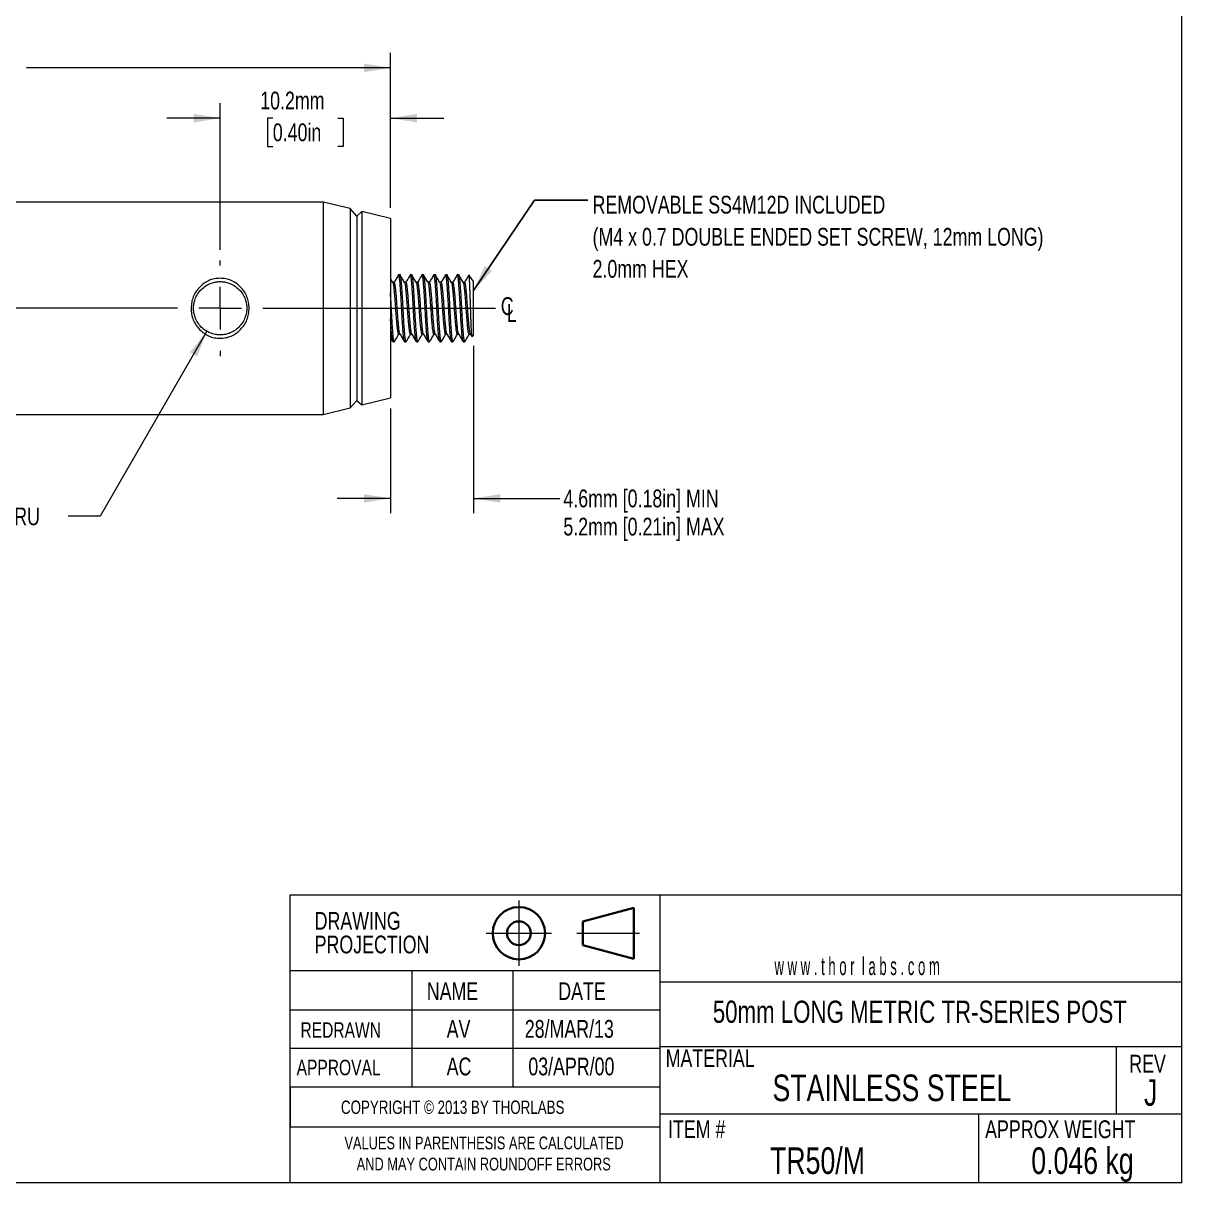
# Model space of a CAD drawing. Header units: millimetres. Extents: x 2 to 278, y 1 to 215.
# Drawn here: x 139.8 to 278, y 0.9 to 139.2 of the extents above; entities that cross this region are included whole.
import ezdxf

# ---------------------------------------------------------------- set-up
doc = ezdxf.new("R2010")
doc.units = ezdxf.units.MM
doc.header["$PDSIZE"] = -1
doc.linetypes.add('CENTERX2', pattern=[20.32, 12.7, -2.54, 2.54, -2.54])
doc.styles.add('SLDTEXTSTYLE0', font='TXT', dxfattribs={"width": 0.75})
doc.styles.add('SLDTEXTSTYLE1', font='TXT', dxfattribs={"width": 0.5525})
doc.styles.add('SLDTEXTSTYLE2', font='TXT', dxfattribs={"width": 0.7})
doc.dimstyles.new('SLDDIMSTYLE0', dxfattribs={"dimtxt": 2.116667, "dimasz": 3.175, "dimexe": 0, "dimexo": 0.0625, "dimgap": 0.529167, "dimtad": 0, "dimtih": 1, "dimtoh": 1, "dimdec": 1, "dimlfac": 0.5, "dimrnd": 1e-09, "dimzin": 12, "dimdsep": 46, "dimtxsty": 'SLDTEXTSTYLE0', "dimsah": 1, "dimcen": 0.09, "dimadec": 0, "dimazin": 3, "dimtfac": 1, "dimtdec": 1, "dimtmove": 0, "dimatfit": 0, "dimfxl": 1, "dimfrac": 2, "dimtolj": 1, "dimtzin": 12, "dimarcsym": 0})
doc.dimstyles.new('SLDDIMSTYLE1', dxfattribs={"dimtxt": 2.116667, "dimasz": 3.175, "dimexe": 0, "dimexo": 0.0625, "dimgap": 0.529167, "dimtad": 0, "dimtih": 1, "dimtoh": 1, "dimdec": 1, "dimlfac": 0.5, "dimrnd": 1e-09, "dimzin": 4, "dimdsep": 46, "dimtxsty": 'SLDTEXTSTYLE0', "dimsah": 1, "dimcen": 0.09, "dimadec": 0, "dimazin": 1, "dimtfac": 1, "dimtdec": 1, "dimtofl": 0, "dimtmove": 0, "dimatfit": 3, "dimfxl": 1, "dimfrac": 2, "dimtolj": 1, "dimtzin": 12, "dimarcsym": 0})
doc.dimstyles.new('SLDDIMSTYLE2', dxfattribs={"dimtxt": 2.116667, "dimasz": 3.175, "dimexe": 0, "dimexo": 0.0625, "dimgap": 0.529167, "dimtad": 0, "dimtih": 1, "dimtoh": 1, "dimdec": 1, "dimlfac": 0.5, "dimrnd": 1e-09, "dimzin": 12, "dimdsep": 46, "dimtxsty": 'SLDTEXTSTYLE0', "dimsah": 1, "dimcen": 0, "dimadec": 0, "dimazin": 3, "dimtfac": 1, "dimtdec": 1, "dimtofl": 0, "dimtmove": 0, "dimatfit": 3, "dimfxl": 1, "dimfrac": 2, "dimtolj": 1, "dimtzin": 12, "dimarcsym": 0})
doc.dimstyles.new('SLDDIMSTYLE3', dxfattribs={"dimtxt": 0.18, "dimasz": 3.175, "dimexe": 0, "dimexo": 0.0625, "dimgap": 0, "dimtad": 0, "dimtih": 1, "dimtoh": 1, "dimdec": 0, "dimrnd": 1e-09, "dimzin": 0, "dimdsep": 46, "dimtxsty": 'Standard', "dimsah": 1, "dimcen": 0.09, "dimadec": 0, "dimazin": 0, "dimtfac": 3.175, "dimtdec": 0, "dimtofl": 0, "dimtmove": 0, "dimatfit": 3, "dimfxl": 1, "dimfrac": 2, "dimtolj": 1, "dimtzin": 0, "dimarcsym": 0})

# ---------------------------------------------------------------- blocks, each defined once
blk = doc.blocks.new('Third Angle Projection Block')
at = {"color": 7, "linetype": 'CENTERX2', "lineweight": 18}
for p, q in [((101.48, 23.81), (101.48, 14.07)), ((96.6, 18.94), (106.35, 18.94)), ((110.14, 18.94), (119.45, 18.94))]:
    blk.add_line(p, q, dxfattribs=at)
at = {"color": 7, "linetype": 'Continuous', "lineweight": 35}
for p, q in [((118.62, 22.75), (111, 20.71)), ((118.62, 15.13), (118.62, 22.75)), ((111, 20.71), (111, 17.17)), ((111, 17.17), (118.62, 15.13))]:
    blk.add_line(p, q, dxfattribs=at)
for radius in [3.9, 1.77]:
    blk.add_circle((101.48, 18.94), radius, dxfattribs=at)
at = {"color": 7, "linetype": 'Continuous', "lineweight": 0}
blk.add_point((101.48, 18.94), dxfattribs=at)
blk = doc.blocks.new('_D')
at = {"color": 7, "linetype": 'Continuous', "lineweight": 0}
for p, q in [((193.5, 100.75), (193.5, 80.76)), ((183.6, 93.25), (183.6, 80.76)), ((183.6, 82.54), (177.25, 82.54)), ((193.5, 82.54), (203.79, 82.54))]:
    blk.add_line(p, q, dxfattribs=at)
at = {"color": 7, "linetype": 'Continuous', "lineweight": 18}
for points in [[(183.6, 82.54), (180.42, 83.05), (180.42, 82.03)], [(193.5, 82.54), (196.68, 82.03), (196.68, 83.05)]]:
    blk.add_solid(points, dxfattribs=at)
at = {"color": 7, "linetype": 'Continuous', "lineweight": 18, "char_height": 2.1167, "attachment_point": 1, "style": 'SLDTEXTSTYLE0'}
for s, insert in [('4.6mm [0.18in] MIN', (204.22, 83.59)), ('5.2mm [0.21in] MAX', (204.22, 80.23))]:
    blk.add_mtext(s, dxfattribs=dict(at, insert=insert))
blk = doc.blocks.new('_D_1')
at = {"color": 7, "linetype": 'Continuous', "lineweight": 0}
for p, q in [((163.28, 112.2), (163.28, 129.67)), ((183.6, 117.18), (183.6, 129.67)), ((163.28, 127.89), (156.93, 127.89)), ((169.56, 127.89), (168.91, 127.89)), ((168.91, 127.89), (168.91, 124.53)), ((177.32, 127.89), (177.96, 127.89)), ((177.96, 127.89), (177.96, 124.53)), ((183.6, 127.89), (189.95, 127.89)), ((168.91, 124.53), (169.56, 124.53)), ((177.96, 124.53), (177.32, 124.53))]:
    blk.add_line(p, q, dxfattribs=at)
at = {"color": 7, "linetype": 'Continuous', "lineweight": 18}
for points in [[(163.28, 127.89), (160.1, 128.4), (160.1, 127.38)], [(183.6, 127.89), (186.77, 127.38), (186.77, 128.4)]]:
    blk.add_solid(points, dxfattribs=at)
at = {"color": 7, "linetype": 'Continuous', "lineweight": 18, "char_height": 2.117, "attachment_point": 1, "style": 'SLDTEXTSTYLE0'}
for s, insert in [('10.2mm', (168.06, 131.05)), ('0.40in', (169.56, 127.26))]:
    blk.add_mtext(s, dxfattribs=dict(at, insert=insert))
blk = doc.blocks.new('_D_2')
at = {"color": 7, "linetype": 'Continuous', "lineweight": 0}
for p, q in [((83.57, 118.15), (83.57, 135.67)), ((183.6, 117.18), (183.6, 135.67)), ((83.57, 133.89), (126.99, 133.89)), ((129.71, 133.89), (129.06, 133.89)), ((129.06, 133.89), (129.06, 130.53)), ((137.46, 133.89), (138.11, 133.89)), ((138.11, 133.89), (138.11, 130.53)), ((183.6, 133.89), (140.18, 133.89)), ((129.06, 130.53), (129.71, 130.53)), ((138.11, 130.53), (137.46, 130.53))]:
    blk.add_line(p, q, dxfattribs=at)
at = {"color": 7, "linetype": 'Continuous', "lineweight": 18}
for points in [[(83.57, 133.89), (86.75, 133.38), (86.75, 134.4)], [(183.6, 133.89), (180.42, 134.4), (180.42, 133.38)]]:
    blk.add_solid(points, dxfattribs=at)
at = {"color": 7, "linetype": 'Continuous', "lineweight": 18, "char_height": 2.117, "attachment_point": 1, "style": 'SLDTEXTSTYLE0'}
for s, insert in [('50.0mm', (128.2, 137.05)), ('1.97in', (129.71, 133.26))]:
    blk.add_mtext(s, dxfattribs=dict(at, insert=insert))
blk = doc.blocks.new('_D_3')
at = {"color": 7, "linetype": 'Continuous', "lineweight": 0}
for p, q in [((161.69, 102.47), (148.95, 80.4)), ((148.95, 80.4), (145.14, 80.4))]:
    blk.add_line(p, q, dxfattribs=at)
at = {"color": 7, "linetype": 'Continuous', "lineweight": 18}
blk.add_solid([(161.69, 102.47), (159.66, 99.97), (160.54, 99.46)], dxfattribs=at)
at = {"color": 7, "linetype": 'Continuous', "lineweight": 18, "attachment_point": 1}
for s, insert, char_height, style in [('%%c', (111.56, 81.45), 2.117, 'SLDTEXTSTYLE0'), ('3.2mm [', (114.75, 81.45), 2.117, 'SLDTEXTSTYLE0'), ('%%c', (125.72, 81.45), 2.117, 'SLDTEXTSTYLE0'), ('0.13in] THRU', (128.92, 81.45), 2.1167, 'SLDTEXTSTYLE0'), ('FOR 2mm BALL DRIVER OR HEX KEY', (97.91, 78.08), 2.1167, 'SLDTEXTSTYLE2'), ('PROVIDES EXTRA TORQUE WHEN', (101.67, 74.72), 2.1167, 'SLDTEXTSTYLE0'), ('TIGHTENING/REMOVING MOUNTS', (99.85, 71.36), 2.1167, 'SLDTEXTSTYLE0')]:
    blk.add_mtext(s, dxfattribs=dict(at, insert=insert, char_height=char_height, style=style))
blk = doc.blocks.new('SW_SYMBOL_MOD_CL')
at = {"color": 0, "linetype": 'Continuous', "lineweight": 0, "char_height": 783, "attachment_point": 5, "style": 'SLDTEXTSTYLE0'}
for s, insert in [('C', (400, 600)), ('L', (600, 300))]:
    blk.add_mtext(s, dxfattribs=dict(at, insert=insert))
blk = doc.blocks.new('SW_CENTERMARKSYMBOL_0')
at = {"color": 0, "linetype": 'Continuous', "lineweight": 18}
for p, q in [((0, 5.08), (0, 5.71)), ((0, 0), (0, 2.54)), ((-5.08, 0), (-81.53, 0)), ((0, 0), (-2.54, 0)), ((0, 0), (0, -2.54)), ((0, 0), (2.54, 0)), ((5.08, 0), (32.83, 0)), ((0, -5.08), (0, -5.71))]:
    blk.add_line(p, q, dxfattribs=at)

msp = doc.modelspace()

# ---------------------------------------------------------------- linework, layer by layer
at = {"color": 7, "linetype": 'Continuous', "lineweight": 18}
for p, q in [((277.99, 0.9), (277.99, 214.65)), ((175.57, 117.89), (84.59, 117.89)), ((178.77, 117.1), (175.57, 117.89)), ((175.57, 117.89), (175.57, 105.22)), ((179.6, 116.22), (178.77, 117.1)), ((178.77, 117.1), (178.77, 105.22)), ((180.18, 116.76), (179.6, 116.22)), ((179.6, 116.22), (179.6, 105.22)), ((183.6, 115.91), (180.18, 116.76)), ((180.18, 116.76), (180.18, 105.22)), ((183.6, 115.91), (183.6, 105.22)), ((184.05, 108.31), (183.88, 108.31)), ((184.75, 109.22), (184.58, 109.22)), ((185.45, 108.31), (185.28, 108.31)), ((186.15, 109.22), (185.98, 109.22)), ((186.85, 108.31), (186.68, 108.31)), ((187.55, 109.22), (187.38, 109.22)), ((188.25, 108.31), (188.08, 108.31)), ((188.95, 109.22), (188.78, 109.22)), ((189.65, 108.31), (189.48, 108.31)), ((190.35, 109.22), (190.18, 109.22)), ((191.05, 108.31), (190.88, 108.31)), ((191.75, 109.22), (191.58, 109.22)), ((192.45, 108.31), (192.28, 108.31)), ((193.5, 108.42), (192.96, 109.19)), ((193.5, 102.02), (193.5, 108.42)), ((175.57, 105.22), (175.57, 92.54)), ((178.77, 105.22), (178.77, 93.33)), ((179.6, 105.22), (179.6, 94.22)), ((180.18, 105.22), (180.18, 93.68)), ((183.6, 105.22), (183.6, 94.52)), ((183.6, 101.68), (183.86, 101.24)), ((183.88, 101.22), (184.05, 101.22)), ((184.58, 102.13), (184.74, 102.13)), ((185.28, 101.22), (185.45, 101.22)), ((185.98, 102.13), (186.14, 102.13)), ((186.68, 101.22), (186.85, 101.22)), ((187.38, 102.13), (187.54, 102.13)), ((188.08, 101.22), (188.25, 101.22)), ((188.78, 102.13), (188.94, 102.13)), ((189.48, 101.22), (189.65, 101.22)), ((190.18, 102.13), (190.34, 102.13)), ((190.88, 101.22), (191.05, 101.22)), ((191.58, 102.13), (191.74, 102.13)), ((192.28, 101.22), (192.45, 101.22)), ((192.98, 102.13), (193.14, 102.13)), ((193.12, 102.15), (193.33, 101.8)), ((193.35, 101.8), (193.5, 102.02)), ((178.77, 93.33), (179.6, 94.22)), ((179.6, 94.22), (180.18, 93.68)), ((180.18, 93.68), (183.6, 94.52)), ((175.57, 92.54), (178.77, 93.33)), ((84.59, 92.54), (175.57, 92.54)), ((277.99, 35.24), (277.99, 50.03)), ((171.63, 7.56), (171.63, 35.24)), ((171.63, 35.24), (215.74, 35.24)), ((215.74, 35.24), (215.74, 0.9)), ((215.74, 35.24), (277.99, 35.24)), ((171.63, 12.3), (171.63, 26.17)), ((171.63, 0.9), (171.63, 26.17)), ((215.74, 26.17), (171.63, 26.17)), ((186.13, 26.17), (186.13, 12.3)), ((198.21, 26.17), (198.21, 12.3)), ((215.74, 24.89), (277.99, 24.89)), ((215.74, 21.49), (171.63, 21.49)), ((215.74, 16.92), (171.63, 16.92)), ((215.74, 17.16), (277.99, 17.16)), ((270.17, 17.16), (270.17, 9.14)), ((215.74, 12.3), (171.63, 12.3)), ((171.63, 12.3), (171.63, 7.56)), ((215.74, 9.14), (277.99, 9.14)), ((253.75, 9.14), (253.75, 0.9)), ((171.63, 7.56), (215.74, 7.56)), ((277.99, 0.9), (1.58, 0.9))]:
    msp.add_line(p, q, dxfattribs=at)
for points, knots in [([(159.82, 105.22), (159.83, 105.46), (159.86, 105.92), (160.05, 106.6), (160.38, 107.21), (160.82, 107.76), (161.35, 108.22), (161.94, 108.55), (162.59, 108.75), (163.28, 108.81), (163.96, 108.75), (164.61, 108.55), (165.21, 108.22), (165.74, 107.76), (166.18, 107.21), (166.5, 106.6), (166.69, 105.92), (166.75, 105.22), (166.69, 104.51), (166.5, 103.84), (166.18, 103.22), (165.73, 102.68), (165.21, 102.22), (164.61, 101.88), (163.96, 101.69), (163.28, 101.62), (162.59, 101.68), (161.94, 101.88), (161.34, 102.22), (160.82, 102.68), (160.38, 103.22), (160.05, 103.84), (159.85, 104.51), (159.83, 104.98), (159.82, 105.22)], [0, 0, 0, 0, 0.032206, 0.063214, 0.094215, 0.126403, 0.158491, 0.188893, 0.218934, 0.24999, 0.281027, 0.311086, 0.341545, 0.37373, 0.405856, 0.436822, 0.467824, 0.500108, 0.532296, 0.563272, 0.594233, 0.626377, 0.658508, 0.688949, 0.719019, 0.750087, 0.781086, 0.811122, 0.841579, 0.873786, 0.905925, 0.936877, 0.967838, 1, 1, 1, 1]), ([(160.1, 105.22), (160.11, 105.05), (160.13, 104.68), (160.28, 104.11), (160.57, 103.51), (161.01, 102.95), (161.58, 102.5), (162.2, 102.21), (162.68, 102.09), (162.99, 102.05), (163.13, 102.04), (163.27, 102.04), (163.39, 102.04), (163.61, 102.06), (163.93, 102.1), (164.41, 102.23), (164.97, 102.5), (165.54, 102.95), (165.98, 103.51), (166.27, 104.11), (166.42, 104.68), (166.47, 105.22), (166.42, 105.75), (166.28, 106.32), (165.99, 106.92), (165.54, 107.49), (164.98, 107.93), (164.37, 108.22), (163.81, 108.36), (163.28, 108.41), (162.75, 108.36), (162.18, 108.22), (161.58, 107.93), (161.02, 107.49), (160.57, 106.92), (160.28, 106.33), (160.13, 105.76), (160.11, 105.39), (160.1, 105.22)], [0, 0, 0, 0, 0.025569, 0.054879, 0.087979, 0.124903, 0.162496, 0.195834, 0.228147, 0.235753, 0.243001, 0.249893, 0.255771, 0.261889, 0.281786, 0.304036, 0.337369, 0.37494, 0.41193, 0.445064, 0.474374, 0.49991, 0.525491, 0.554833, 0.587986, 0.624984, 0.662565, 0.695908, 0.725043, 0.750017, 0.774933, 0.804022, 0.837331, 0.874891, 0.911937, 0.945113, 0.974451, 1, 1, 1, 1]), ([(183.86, 108.3), (183.78, 108.45), (183.69, 108.61), (183.6, 108.76), (183.6, 108.76)], [0, 0, 0, 0, 0.986565, 1, 1, 1, 1]), ([(184.58, 102.15), (184.57, 102.14), (184.54, 102.13), (184.5, 102.28), (184.46, 102.57), (184.41, 103), (184.36, 103.54), (184.3, 104.17), (184.25, 104.84), (184.21, 105.52), (184.16, 106.2), (184.11, 106.84), (184.05, 107.39), (184.01, 107.83), (183.96, 108.13), (183.92, 108.3), (183.89, 108.29), (183.88, 108.29)], [0, 0, 0, 0, 0.036567, 0.108095, 0.177055, 0.246901, 0.31891, 0.391291, 0.462198, 0.530779, 0.601439, 0.673753, 0.745885, 0.816025, 0.884792, 0.956124, 1, 1, 1, 1]), ([(184.55, 109.19), (184.47, 109.04), (184.29, 108.75), (184.12, 108.45), (184.04, 108.31)], [0, 0, 0, 0, 0.515133, 1, 1, 1, 1]), ([(184.72, 102.16), (184.72, 102.17), (184.7, 102.18), (184.67, 102.32), (184.63, 102.56), (184.59, 102.91), (184.55, 103.34), (184.5, 103.84), (184.46, 104.39), (184.42, 104.96), (184.38, 105.53), (184.34, 106.1), (184.3, 106.65), (184.25, 107.15), (184.21, 107.57), (184.17, 107.9), (184.13, 108.14), (184.09, 108.29), (184.07, 108.3), (184.05, 108.3)], [0, 0, 0, 0, 0.015719, 0.078317, 0.138852, 0.199965, 0.262937, 0.326682, 0.390027, 0.451845, 0.512043, 0.57407, 0.637511, 0.701229, 0.764056, 0.824918, 0.885672, 0.948433, 1, 1, 1, 1]), ([(185.26, 101.24), (185.25, 101.24), (185.25, 101.25), (185.23, 101.3), (185.21, 101.37), (185.2, 101.45), (185.19, 101.54), (185.18, 101.63), (185.16, 101.75), (185.15, 101.89), (185.13, 102.05), (185.12, 102.21), (185.1, 102.4), (185.09, 102.61), (185.07, 102.86), (185.05, 103.12), (185.03, 103.4), (185.01, 103.73), (184.99, 104.1), (184.97, 104.5), (184.95, 104.87), (184.93, 105.24), (184.91, 105.61), (184.89, 106), (184.87, 106.38), (184.84, 106.79), (184.81, 107.22), (184.78, 107.67), (184.75, 108.08), (184.72, 108.42), (184.69, 108.7), (184.67, 108.88), (184.65, 109), (184.64, 109.08), (184.62, 109.15), (184.6, 109.2), (184.58, 109.23), (184.56, 109.2), (184.55, 109.19)], [0, 0, 0, 0, 0.00513, 0.035812, 0.061001, 0.080697, 0.094899, 0.115002, 0.135106, 0.15521, 0.17873, 0.199287, 0.216881, 0.242294, 0.267707, 0.293121, 0.318534, 0.343947, 0.379316, 0.411731, 0.441193, 0.467699, 0.499038, 0.53011, 0.560915, 0.591453, 0.633791, 0.676126, 0.718458, 0.765072, 0.800187, 0.840376, 0.85892, 0.880788, 0.905978, 0.934489, 0.966321, 1, 1, 1, 1]), ([(185.26, 108.3), (185.18, 108.45), (185, 108.75), (184.83, 109.05), (184.74, 109.2)], [0, 0, 0, 0, 0.50242, 1, 1, 1, 1]), ([(185.45, 101.22), (185.44, 101.23), (185.41, 101.25), (185.37, 101.46), (185.33, 101.78), (185.29, 102.23), (185.25, 102.78), (185.2, 103.44), (185.16, 104.15), (185.12, 104.88), (185.08, 105.63), (185.04, 106.36), (185, 107.07), (184.95, 107.71), (184.91, 108.26), (184.87, 108.69), (184.83, 109), (184.79, 109.19), (184.77, 109.2), (184.75, 109.21)], [0, 0, 0, 0, 0.055819, 0.115865, 0.173939, 0.232566, 0.29297, 0.35411, 0.41487, 0.474171, 0.531924, 0.591424, 0.652275, 0.713391, 0.773655, 0.832043, 0.890327, 0.950528, 1, 1, 1, 1]), ([(185.98, 102.14), (185.97, 102.14), (185.94, 102.15), (185.89, 102.33), (185.85, 102.66), (185.8, 103.11), (185.74, 103.67), (185.69, 104.32), (185.64, 104.99), (185.6, 105.68), (185.55, 106.34), (185.49, 106.97), (185.44, 107.49), (185.4, 107.91), (185.35, 108.18), (185.31, 108.31), (185.29, 108.29), (185.28, 108.29)], [0, 0, 0, 0, 0.052598, 0.12367, 0.192288, 0.26275, 0.334997, 0.407202, 0.477543, 0.546204, 0.617375, 0.689805, 0.76164, 0.831113, 0.900381, 0.972112, 1, 1, 1, 1]), ([(185.95, 109.19), (185.87, 109.04), (185.69, 108.75), (185.52, 108.45), (185.44, 108.31)], [0, 0, 0, 0, 0.515133, 1, 1, 1, 1]), ([(186.12, 102.16), (186.12, 102.17), (186.1, 102.18), (186.07, 102.32), (186.03, 102.56), (185.99, 102.91), (185.95, 103.34), (185.9, 103.84), (185.86, 104.39), (185.82, 104.96), (185.78, 105.53), (185.74, 106.1), (185.7, 106.65), (185.65, 107.15), (185.61, 107.57), (185.57, 107.9), (185.53, 108.14), (185.49, 108.29), (185.47, 108.3), (185.45, 108.3)], [0, 0, 0, 0, 0.015719, 0.078314, 0.138847, 0.199957, 0.262927, 0.326669, 0.390012, 0.451828, 0.512023, 0.574048, 0.637487, 0.701203, 0.764027, 0.824887, 0.885638, 0.948397, 1, 1, 1, 1]), ([(186.66, 101.24), (186.65, 101.24), (186.65, 101.25), (186.63, 101.3), (186.61, 101.37), (186.6, 101.45), (186.59, 101.54), (186.58, 101.63), (186.56, 101.75), (186.55, 101.89), (186.53, 102.05), (186.52, 102.21), (186.5, 102.4), (186.49, 102.61), (186.47, 102.86), (186.45, 103.12), (186.43, 103.4), (186.41, 103.73), (186.39, 104.1), (186.37, 104.5), (186.35, 104.87), (186.33, 105.24), (186.31, 105.61), (186.29, 106), (186.27, 106.38), (186.24, 106.79), (186.21, 107.22), (186.18, 107.67), (186.15, 108.08), (186.12, 108.42), (186.09, 108.7), (186.07, 108.88), (186.05, 109), (186.04, 109.08), (186.02, 109.15), (186, 109.2), (185.98, 109.23), (185.96, 109.2), (185.95, 109.19)], [0, 0, 0, 0, 0.00513, 0.035812, 0.061001, 0.080697, 0.094899, 0.115002, 0.135106, 0.15521, 0.17873, 0.199287, 0.216881, 0.242294, 0.267707, 0.293121, 0.318534, 0.343947, 0.379316, 0.411731, 0.441193, 0.467699, 0.499038, 0.53011, 0.560915, 0.591453, 0.633791, 0.676126, 0.718458, 0.765072, 0.800187, 0.840376, 0.85892, 0.880788, 0.905978, 0.934489, 0.966321, 1, 1, 1, 1]), ([(186.66, 108.3), (186.58, 108.45), (186.4, 108.75), (186.23, 109.05), (186.14, 109.2)], [0, 0, 0, 0, 0.50242, 1, 1, 1, 1]), ([(186.85, 101.22), (186.84, 101.23), (186.81, 101.25), (186.77, 101.46), (186.73, 101.78), (186.69, 102.23), (186.65, 102.78), (186.6, 103.44), (186.56, 104.15), (186.52, 104.88), (186.48, 105.63), (186.44, 106.36), (186.4, 107.07), (186.35, 107.71), (186.31, 108.26), (186.27, 108.69), (186.23, 109), (186.19, 109.19), (186.17, 109.2), (186.15, 109.21)], [0, 0, 0, 0, 0.055819, 0.115865, 0.173939, 0.232566, 0.29297, 0.35411, 0.41487, 0.474171, 0.531924, 0.591424, 0.652275, 0.713391, 0.773655, 0.832043, 0.890327, 0.950528, 1, 1, 1, 1]), ([(187.38, 102.13), (187.36, 102.14), (187.33, 102.17), (187.28, 102.39), (187.24, 102.75), (187.18, 103.22), (187.13, 103.81), (187.08, 104.46), (187.03, 105.14), (186.99, 105.83), (186.94, 106.49), (186.88, 107.09), (186.83, 107.6), (186.79, 107.98), (186.74, 108.22), (186.7, 108.33), (186.68, 108.3), (186.68, 108.3)], [0, 0, 0, 0, 0.0684756, 0.1390209, 0.207624, 0.2786354, 0.3510412, 0.4229906, 0.4927014, 0.561769, 0.6333793, 0.7058452, 0.7773067, 0.8461914, 0.9161438, 0.9881993, 1, 1, 1, 1]), ([(187.35, 109.19), (187.27, 109.04), (187.09, 108.75), (186.92, 108.45), (186.84, 108.31)], [0, 0, 0, 0, 0.515133, 1, 1, 1, 1]), ([(187.52, 102.16), (187.52, 102.17), (187.5, 102.18), (187.47, 102.32), (187.43, 102.56), (187.39, 102.91), (187.35, 103.34), (187.3, 103.84), (187.26, 104.39), (187.22, 104.96), (187.18, 105.53), (187.14, 106.1), (187.1, 106.65), (187.05, 107.15), (187.01, 107.57), (186.97, 107.9), (186.93, 108.14), (186.89, 108.29), (186.87, 108.3), (186.85, 108.3)], [0, 0, 0, 0, 0.015719, 0.078316, 0.13885, 0.199962, 0.262933, 0.326677, 0.390021, 0.451839, 0.512036, 0.574062, 0.637502, 0.701219, 0.764045, 0.824907, 0.88566, 0.948419, 1, 1, 1, 1]), ([(188.06, 101.24), (188.05, 101.24), (188.05, 101.25), (188.03, 101.3), (188.01, 101.37), (188, 101.45), (187.99, 101.54), (187.98, 101.63), (187.96, 101.75), (187.95, 101.89), (187.93, 102.05), (187.92, 102.21), (187.9, 102.4), (187.89, 102.61), (187.87, 102.86), (187.85, 103.12), (187.83, 103.4), (187.81, 103.73), (187.79, 104.1), (187.77, 104.5), (187.75, 104.87), (187.73, 105.24), (187.71, 105.61), (187.69, 106), (187.67, 106.38), (187.64, 106.79), (187.61, 107.22), (187.58, 107.67), (187.55, 108.08), (187.52, 108.42), (187.49, 108.7), (187.47, 108.88), (187.45, 109), (187.44, 109.08), (187.42, 109.15), (187.4, 109.2), (187.38, 109.23), (187.36, 109.2), (187.35, 109.19)], [0, 0, 0, 0, 0.00513, 0.035812, 0.061001, 0.080697, 0.094899, 0.115002, 0.135106, 0.15521, 0.17873, 0.199287, 0.216881, 0.242294, 0.267707, 0.293121, 0.318534, 0.343947, 0.379316, 0.411731, 0.441193, 0.467699, 0.499038, 0.53011, 0.560915, 0.591453, 0.633791, 0.676126, 0.718458, 0.765072, 0.800187, 0.840376, 0.85892, 0.880788, 0.905978, 0.934489, 0.966321, 1, 1, 1, 1]), ([(188.06, 108.3), (187.98, 108.45), (187.8, 108.75), (187.63, 109.05), (187.54, 109.2)], [0, 0, 0, 0, 0.50242, 1, 1, 1, 1]), ([(188.25, 101.22), (188.24, 101.23), (188.21, 101.25), (188.17, 101.46), (188.13, 101.78), (188.09, 102.23), (188.05, 102.78), (188, 103.44), (187.96, 104.15), (187.92, 104.88), (187.88, 105.63), (187.84, 106.36), (187.8, 107.07), (187.75, 107.71), (187.71, 108.26), (187.67, 108.69), (187.63, 109), (187.59, 109.19), (187.57, 109.2), (187.55, 109.21)], [0, 0, 0, 0, 0.055819, 0.115865, 0.173939, 0.232566, 0.29297, 0.35411, 0.41487, 0.474171, 0.531924, 0.591424, 0.652275, 0.713391, 0.773655, 0.832043, 0.890327, 0.950528, 1, 1, 1, 1]), ([(188.78, 102.14), (188.78, 102.13), (188.75, 102.11), (188.72, 102.22), (188.67, 102.46), (188.62, 102.84), (188.57, 103.35), (188.52, 103.95), (188.47, 104.61), (188.42, 105.3), (188.38, 105.98), (188.32, 106.63), (188.27, 107.21), (188.22, 107.69), (188.18, 108.04), (188.13, 108.27), (188.09, 108.29), (188.08, 108.3)], [0, 0, 0, 0, 0.012313, 0.084361, 0.154296, 0.223193, 0.294667, 0.367133, 0.438733, 0.507785, 0.577515, 0.649474, 0.721877, 0.792874, 0.861474, 0.932035, 1, 1, 1, 1]), ([(188.75, 109.19), (188.67, 109.04), (188.49, 108.75), (188.32, 108.45), (188.24, 108.31)], [0, 0, 0, 0, 0.515133, 1, 1, 1, 1]), ([(188.92, 102.16), (188.92, 102.17), (188.9, 102.18), (188.87, 102.32), (188.83, 102.56), (188.79, 102.91), (188.75, 103.34), (188.7, 103.84), (188.66, 104.39), (188.62, 104.96), (188.58, 105.53), (188.54, 106.1), (188.5, 106.65), (188.45, 107.15), (188.41, 107.57), (188.37, 107.9), (188.33, 108.14), (188.29, 108.29), (188.27, 108.3), (188.25, 108.3)], [0, 0, 0, 0, 0.015719, 0.078317, 0.138852, 0.199965, 0.262938, 0.326683, 0.390028, 0.451847, 0.512045, 0.574072, 0.637513, 0.701232, 0.764059, 0.824921, 0.885675, 0.948436, 1, 1, 1, 1]), ([(189.46, 101.24), (189.45, 101.24), (189.45, 101.25), (189.43, 101.3), (189.41, 101.37), (189.4, 101.45), (189.39, 101.54), (189.38, 101.63), (189.36, 101.75), (189.35, 101.89), (189.33, 102.05), (189.32, 102.21), (189.3, 102.4), (189.29, 102.61), (189.27, 102.86), (189.25, 103.12), (189.23, 103.4), (189.21, 103.73), (189.19, 104.1), (189.17, 104.5), (189.15, 104.87), (189.13, 105.24), (189.11, 105.61), (189.09, 106), (189.07, 106.38), (189.04, 106.79), (189.01, 107.22), (188.98, 107.67), (188.95, 108.08), (188.92, 108.42), (188.89, 108.7), (188.87, 108.88), (188.85, 109), (188.84, 109.08), (188.82, 109.15), (188.8, 109.2), (188.78, 109.23), (188.76, 109.2), (188.75, 109.19)], [0, 0, 0, 0, 0.0051304, 0.0358116, 0.0610013, 0.0806974, 0.0948987, 0.1150021, 0.1351057, 0.1552095, 0.1787301, 0.1992875, 0.2168813, 0.2422944, 0.2677074, 0.2931205, 0.3185336, 0.3439467, 0.3793159, 0.4117315, 0.4411927, 0.467699, 0.4990383, 0.5301104, 0.5609153, 0.5914531, 0.6337907, 0.6761258, 0.7184584, 0.7650717, 0.8001874, 0.8403758, 0.8589205, 0.8807879, 0.9059776, 0.9344887, 0.9663206, 1, 1, 1, 1]), ([(189.46, 108.3), (189.38, 108.45), (189.2, 108.75), (189.03, 109.05), (188.94, 109.2)], [0, 0, 0, 0, 0.50242, 1, 1, 1, 1]), ([(189.65, 101.22), (189.64, 101.23), (189.61, 101.25), (189.57, 101.46), (189.53, 101.78), (189.49, 102.23), (189.45, 102.78), (189.4, 103.44), (189.36, 104.15), (189.32, 104.88), (189.28, 105.63), (189.24, 106.36), (189.2, 107.07), (189.15, 107.71), (189.11, 108.26), (189.07, 108.69), (189.03, 109), (188.99, 109.19), (188.97, 109.2), (188.95, 109.21)], [0, 0, 0, 0, 0.055819, 0.115865, 0.173939, 0.232566, 0.29297, 0.35411, 0.41487, 0.474171, 0.531924, 0.591424, 0.652275, 0.713391, 0.773655, 0.832043, 0.890327, 0.950528, 1, 1, 1, 1]), ([(190.18, 102.15), (190.17, 102.14), (190.15, 102.12), (190.11, 102.26), (190.06, 102.53), (190.01, 102.94), (189.96, 103.47), (189.91, 104.09), (189.86, 104.76), (189.81, 105.45), (189.76, 106.12), (189.71, 106.77), (189.66, 107.33), (189.61, 107.78), (189.57, 108.1), (189.52, 108.29), (189.49, 108.29), (189.48, 108.29)], [0, 0, 0, 0, 0.028359, 0.100082, 0.169332, 0.238826, 0.310671, 0.383101, 0.454259, 0.522915, 0.593274, 0.665486, 0.737729, 0.808176, 0.8768, 0.947887, 1, 1, 1, 1]), ([(190.15, 109.19), (190.07, 109.04), (189.89, 108.75), (189.72, 108.45), (189.64, 108.31)], [0, 0, 0, 0, 0.515133, 1, 1, 1, 1]), ([(190.32, 102.16), (190.32, 102.17), (190.3, 102.18), (190.27, 102.32), (190.23, 102.56), (190.19, 102.91), (190.15, 103.34), (190.1, 103.84), (190.06, 104.39), (190.02, 104.96), (189.98, 105.53), (189.94, 106.1), (189.9, 106.65), (189.85, 107.15), (189.81, 107.57), (189.77, 107.9), (189.73, 108.14), (189.69, 108.29), (189.67, 108.3), (189.65, 108.3)], [0, 0, 0, 0, 0.015719, 0.078314, 0.138847, 0.199957, 0.262928, 0.32667, 0.390013, 0.451829, 0.512024, 0.574049, 0.637488, 0.701204, 0.764028, 0.824888, 0.88564, 0.948398, 1, 1, 1, 1]), ([(190.86, 101.24), (190.85, 101.24), (190.85, 101.25), (190.83, 101.3), (190.81, 101.37), (190.8, 101.45), (190.79, 101.54), (190.78, 101.63), (190.76, 101.75), (190.75, 101.89), (190.73, 102.05), (190.72, 102.21), (190.7, 102.4), (190.69, 102.61), (190.67, 102.86), (190.65, 103.12), (190.63, 103.4), (190.61, 103.73), (190.59, 104.1), (190.57, 104.5), (190.55, 104.87), (190.53, 105.24), (190.51, 105.61), (190.49, 106), (190.47, 106.38), (190.44, 106.79), (190.41, 107.22), (190.38, 107.67), (190.35, 108.08), (190.32, 108.42), (190.29, 108.7), (190.27, 108.88), (190.25, 109), (190.24, 109.08), (190.22, 109.15), (190.2, 109.2), (190.18, 109.23), (190.16, 109.2), (190.15, 109.19)], [0, 0, 0, 0, 0.00513, 0.035812, 0.061001, 0.080697, 0.094899, 0.115002, 0.135106, 0.15521, 0.17873, 0.199287, 0.216881, 0.242294, 0.267707, 0.293121, 0.318534, 0.343947, 0.379316, 0.411731, 0.441193, 0.467699, 0.499038, 0.53011, 0.560915, 0.591453, 0.633791, 0.676126, 0.718458, 0.765072, 0.800187, 0.840376, 0.85892, 0.880788, 0.905978, 0.934489, 0.966321, 1, 1, 1, 1]), ([(190.86, 108.3), (190.78, 108.45), (190.6, 108.75), (190.43, 109.05), (190.34, 109.2)], [0, 0, 0, 0, 0.50242, 1, 1, 1, 1]), ([(191.05, 101.22), (191.04, 101.23), (191.01, 101.25), (190.97, 101.46), (190.93, 101.78), (190.89, 102.23), (190.85, 102.78), (190.8, 103.44), (190.76, 104.15), (190.72, 104.88), (190.68, 105.63), (190.64, 106.36), (190.6, 107.07), (190.55, 107.71), (190.51, 108.26), (190.47, 108.69), (190.43, 109), (190.39, 109.19), (190.37, 109.2), (190.35, 109.21)], [0, 0, 0, 0, 0.055819, 0.115865, 0.173939, 0.232566, 0.29297, 0.35411, 0.41487, 0.474171, 0.531924, 0.591424, 0.652275, 0.713391, 0.773655, 0.832043, 0.890327, 0.950528, 1, 1, 1, 1]), ([(191.58, 102.15), (191.57, 102.14), (191.54, 102.14), (191.49, 102.31), (191.45, 102.61), (191.4, 103.05), (191.35, 103.6), (191.3, 104.24), (191.25, 104.91), (191.2, 105.6), (191.15, 106.27), (191.1, 106.9), (191.05, 107.44), (191, 107.87), (190.96, 108.15), (190.91, 108.3), (190.89, 108.29), (190.88, 108.29)], [0, 0, 0, 0, 0.044342, 0.11566, 0.184416, 0.254571, 0.326709, 0.399017, 0.469659, 0.538241, 0.60916, 0.681543, 0.753543, 0.823369, 0.892341, 0.963879, 1, 1, 1, 1]), ([(191.55, 109.19), (191.47, 109.04), (191.29, 108.75), (191.12, 108.45), (191.04, 108.31)], [0, 0, 0, 0, 0.515133, 1, 1, 1, 1]), ([(191.72, 102.16), (191.72, 102.17), (191.7, 102.18), (191.67, 102.32), (191.63, 102.56), (191.59, 102.91), (191.55, 103.34), (191.5, 103.84), (191.46, 104.39), (191.42, 104.96), (191.38, 105.53), (191.34, 106.1), (191.3, 106.65), (191.25, 107.15), (191.21, 107.57), (191.17, 107.9), (191.13, 108.14), (191.09, 108.29), (191.07, 108.3), (191.05, 108.3)], [0, 0, 0, 0, 0.015719, 0.078316, 0.13885, 0.199962, 0.262934, 0.326677, 0.390022, 0.451839, 0.512037, 0.574062, 0.637503, 0.70122, 0.764046, 0.824908, 0.885661, 0.948421, 1, 1, 1, 1]), ([(192.26, 101.24), (192.25, 101.24), (192.25, 101.25), (192.23, 101.3), (192.21, 101.37), (192.2, 101.45), (192.19, 101.54), (192.18, 101.63), (192.16, 101.75), (192.15, 101.89), (192.13, 102.05), (192.12, 102.21), (192.1, 102.4), (192.09, 102.61), (192.07, 102.86), (192.05, 103.12), (192.03, 103.4), (192.01, 103.73), (191.99, 104.1), (191.97, 104.5), (191.95, 104.87), (191.93, 105.24), (191.91, 105.61), (191.89, 106), (191.87, 106.38), (191.84, 106.79), (191.81, 107.22), (191.78, 107.67), (191.75, 108.08), (191.72, 108.42), (191.69, 108.7), (191.67, 108.88), (191.65, 109), (191.64, 109.08), (191.62, 109.15), (191.6, 109.2), (191.58, 109.23), (191.56, 109.2), (191.55, 109.19)], [0, 0, 0, 0, 0.00513, 0.035812, 0.061001, 0.080697, 0.094899, 0.115002, 0.135106, 0.15521, 0.17873, 0.199287, 0.216881, 0.242294, 0.267707, 0.293121, 0.318534, 0.343947, 0.379316, 0.411731, 0.441193, 0.467699, 0.499038, 0.53011, 0.560915, 0.591453, 0.633791, 0.676126, 0.718458, 0.765072, 0.800187, 0.840376, 0.85892, 0.880788, 0.905978, 0.934489, 0.966321, 1, 1, 1, 1]), ([(192.26, 108.3), (192.18, 108.45), (192, 108.76), (191.82, 109.06), (191.74, 109.21)], [0, 0, 0, 0, 0.499949, 1, 1, 1, 1]), ([(192.45, 101.22), (192.44, 101.23), (192.41, 101.25), (192.37, 101.46), (192.33, 101.78), (192.29, 102.23), (192.25, 102.78), (192.2, 103.44), (192.16, 104.15), (192.12, 104.88), (192.08, 105.63), (192.04, 106.36), (192, 107.07), (191.95, 107.71), (191.91, 108.26), (191.87, 108.69), (191.83, 109), (191.79, 109.19), (191.77, 109.2), (191.75, 109.21)], [0, 0, 0, 0, 0.055819, 0.1158646, 0.1739393, 0.2325662, 0.2929698, 0.3541104, 0.4148698, 0.4741709, 0.5319237, 0.5914238, 0.6522752, 0.7133907, 0.7736549, 0.8320427, 0.8903266, 0.9505277, 1, 1, 1, 1]), ([(192.98, 102.14), (192.96, 102.14), (192.93, 102.16), (192.88, 102.36), (192.84, 102.7), (192.79, 103.16), (192.74, 103.74), (192.69, 104.39), (192.64, 105.07), (192.59, 105.75), (192.54, 106.41), (192.49, 107.03), (192.44, 107.54), (192.39, 107.94), (192.35, 108.2), (192.31, 108.32), (192.28, 108.3), (192.28, 108.29)], [0, 0, 0, 0, 0.060338, 0.131166, 0.199739, 0.27048, 0.342817, 0.414911, 0.484957, 0.553778, 0.625175, 0.697635, 0.769301, 0.838453, 0.908062, 0.979964, 1, 1, 1, 1]), ([(192.95, 109.19), (192.87, 109.04), (192.69, 108.75), (192.52, 108.45), (192.44, 108.31)], [0, 0, 0, 0, 0.515133, 1, 1, 1, 1]), ([(193.12, 102.16), (193.12, 102.17), (193.1, 102.18), (193.07, 102.32), (193.03, 102.56), (192.99, 102.91), (192.95, 103.34), (192.9, 103.84), (192.86, 104.39), (192.82, 104.96), (192.78, 105.53), (192.74, 106.1), (192.7, 106.65), (192.65, 107.15), (192.61, 107.57), (192.57, 107.9), (192.53, 108.14), (192.49, 108.29), (192.47, 108.3), (192.45, 108.3)], [0, 0, 0, 0, 0.015719, 0.078318, 0.138853, 0.199966, 0.262939, 0.326684, 0.390029, 0.451848, 0.512046, 0.574074, 0.637516, 0.701234, 0.764061, 0.824924, 0.885678, 0.948439, 1, 1, 1, 1]), ([(193.33, 101.81), (193.33, 101.81), (193.32, 101.83), (193.3, 101.96), (193.28, 102.2), (193.26, 102.52), (193.24, 102.92), (193.22, 103.39), (193.2, 103.92), (193.18, 104.5), (193.16, 105.11), (193.14, 105.72), (193.12, 106.33), (193.1, 106.92), (193.08, 107.48), (193.06, 107.98), (193.04, 108.41), (193.02, 108.75), (193, 109.01), (192.98, 109.15), (192.97, 109.18), (192.96, 109.19)], [0, 0, 0, 0, 0.030485, 0.082616, 0.133286, 0.185349, 0.237526, 0.291146, 0.344512, 0.399425, 0.452794, 0.50767, 0.562108, 0.61803, 0.674099, 0.731795, 0.787864, 0.845543, 0.902259, 0.960502, 1, 1, 1, 1]), ([(184.05, 101.22), (184.04, 101.23), (184.01, 101.25), (183.97, 101.46), (183.93, 101.78), (183.89, 102.23), (183.85, 102.78), (183.8, 103.44), (183.76, 104.15), (183.72, 104.89), (183.68, 105.63), (183.64, 106.37), (183.61, 106.82), (183.6, 107.06)], [0, 0, 0, 0, 0.085599, 0.177679, 0.266737, 0.356642, 0.449271, 0.543031, 0.636206, 0.727145, 0.815709, 0.906953, 1, 1, 1, 1]), ([(183.86, 101.24), (183.85, 101.24), (183.85, 101.25), (183.83, 101.3), (183.81, 101.37), (183.8, 101.45), (183.79, 101.54), (183.78, 101.63), (183.76, 101.75), (183.75, 101.89), (183.73, 102.05), (183.72, 102.21), (183.7, 102.4), (183.69, 102.61), (183.67, 102.86), (183.65, 103.12), (183.63, 103.4), (183.61, 103.69), (183.6, 103.88), (183.6, 103.97)], [0, 0, 0, 0, 0.013982, 0.097601, 0.166254, 0.219934, 0.258638, 0.313428, 0.368218, 0.42301, 0.487113, 0.54314, 0.591091, 0.660352, 0.729613, 0.798874, 0.868135, 0.937396, 1, 1, 1, 1]), ([(184.08, 101.24), (184.16, 101.39), (184.34, 101.69), (184.51, 101.98), (184.59, 102.13)], [0, 0, 0, 0, 0.514389, 1, 1, 1, 1]), ([(184.72, 102.15), (184.81, 102), (184.99, 101.69), (185.17, 101.39), (185.26, 101.24)], [0, 0, 0, 0, 0.499663, 1, 1, 1, 1]), ([(185.48, 101.24), (185.56, 101.39), (185.74, 101.69), (185.91, 101.98), (185.99, 102.13)], [0, 0, 0, 0, 0.514389, 1, 1, 1, 1]), ([(186.12, 102.15), (186.21, 102), (186.39, 101.69), (186.57, 101.39), (186.66, 101.24)], [0, 0, 0, 0, 0.499663, 1, 1, 1, 1]), ([(186.88, 101.24), (186.96, 101.39), (187.14, 101.69), (187.31, 101.98), (187.39, 102.13)], [0, 0, 0, 0, 0.514389, 1, 1, 1, 1]), ([(187.52, 102.15), (187.61, 102), (187.79, 101.69), (187.97, 101.39), (188.06, 101.24)], [0, 0, 0, 0, 0.499663, 1, 1, 1, 1]), ([(188.28, 101.24), (188.36, 101.39), (188.54, 101.69), (188.71, 101.98), (188.79, 102.13)], [0, 0, 0, 0, 0.514389, 1, 1, 1, 1]), ([(188.92, 102.15), (189.01, 102), (189.19, 101.69), (189.37, 101.39), (189.46, 101.24)], [0, 0, 0, 0, 0.499663, 1, 1, 1, 1]), ([(189.68, 101.24), (189.76, 101.39), (189.94, 101.69), (190.11, 101.98), (190.19, 102.13)], [0, 0, 0, 0, 0.514389, 1, 1, 1, 1]), ([(190.32, 102.15), (190.41, 102), (190.59, 101.69), (190.77, 101.39), (190.86, 101.24)], [0, 0, 0, 0, 0.499663, 1, 1, 1, 1]), ([(191.08, 101.24), (191.16, 101.39), (191.34, 101.69), (191.51, 101.98), (191.59, 102.13)], [0, 0, 0, 0, 0.514389, 1, 1, 1, 1]), ([(191.72, 102.15), (191.81, 102), (191.99, 101.69), (192.17, 101.39), (192.26, 101.24)], [0, 0, 0, 0, 0.499663, 1, 1, 1, 1]), ([(192.48, 101.24), (192.56, 101.39), (192.74, 101.69), (192.91, 101.98), (192.99, 102.13)], [0, 0, 0, 0, 0.514389, 1, 1, 1, 1])]:
    msp.add_open_spline(points, degree=3, knots=knots, dxfattribs=at)

# ---------------------------------------------------------------- block references
at = {"color": 7, "linetype": 'Continuous', "lineweight": 0}
msp.add_blockref('SW_CENTERMARKSYMBOL_0', (163.28, 105.22), dxfattribs=at)
at = {"color": 7, "linetype": 'Continuous', "lineweight": 0, "xscale": 0.0027037109, "yscale": 0.0027037109, "zscale": 0.0027037109}
msp.add_blockref('SW_SYMBOL_MOD_CL', (196.44, 103.84), dxfattribs=at)
at = {"color": 7, "linetype": 'Continuous', "xscale": 0.8, "yscale": 0.8, "zscale": 0.8}
msp.add_blockref('Third Angle Projection Block', (117.73, 15.52), dxfattribs=at)

# ---------------------------------------------------------------- texts
at = {"color": 8, "linetype": 'Continuous', "lineweight": 0, "attachment_point": 1, "style": 'SLDTEXTSTYLE0'}
for s, insert, char_height in [('REMOVABLE SS4M12D INCLUDED', (207.7, 118.63), 2.1167), ('(M4 x 0.7 DOUBLE ENDED SET SCREW, 12mm LONG)', (207.7, 114.8), 2.1167), ('2.0mm HEX', (207.7, 110.98), 2.117)]:
    msp.add_mtext(s, dxfattribs=dict(at, insert=insert, char_height=char_height))
at = {"color": 7, "linetype": 'Continuous', "lineweight": 0}
for s, insert, char_height, attachment_point, style in [('DRAWING', (174.55, 33.21), 2.117, 1, 'SLDTEXTSTYLE0'), ('PROJECTION', (174.55, 30.39), 2.117, 1, 'SLDTEXTSTYLE0'), ('w w w . t h o r  l a b s . c o m', (229.4, 27.8), 2.1167, 1, 'SLDTEXTSTYLE1'), ('NAME', (187.93, 24.82), 2.117, 1, 'SLDTEXTSTYLE0'), ('DATE', (203.61, 24.82), 2.117, 1, 'SLDTEXTSTYLE0'), ('50mm LONG METRIC TR-SERIES POST', (246.74, 22.63), 2.6458, 2, 'SLDTEXTSTYLE0'), ('REDRAWN', (172.86, 20.05), 1.852, 1, 'SLDTEXTSTYLE0'), ('AV', (190.3, 20.32), 2.117, 1, 'SLDTEXTSTYLE0'), ('28/MAR/13', (199.62, 20.32), 2.117, 1, 'SLDTEXTSTYLE0'), ('MATERIAL', (216.42, 16.82), 2.117, 1, 'SLDTEXTSTYLE0'), ('APPROVAL', (172.4, 15.58), 1.852, 1, 'SLDTEXTSTYLE0'), ('AC', (190.3, 15.84), 2.117, 1, 'SLDTEXTSTYLE0'), ('03/APR/00', (200.04, 15.84), 2.117, 1, 'SLDTEXTSTYLE0'), ('REV', (271.72, 16.17), 2.117, 1, 'SLDTEXTSTYLE0'), ('STAINLESS STEEL', (243.41, 13.82), 3.175, 2, 'SLDTEXTSTYLE0'), ('J', (274.27, 13.26), 3.17, 2, 'SLDTEXTSTYLE0'), ('COPYRIGHT © 2013 BY THORLABS', (177.69, 10.71), 1.5875, 1, 'SLDTEXTSTYLE0'), ('ITEM #', (216.7, 8.35), 2.117, 1, 'SLDTEXTSTYLE0'), ('APPROX WEIGHT', (254.53, 8.35), 2.1167, 1, 'SLDTEXTSTYLE0'), ('VALUES IN PARENTHESIS ARE CALCULATED', (194.75, 6.42), 1.524, 2, 'SLDTEXTSTYLE0'), ('TR50/M', (234.53, 5.13), 3.175, 2, 'SLDTEXTSTYLE0'), ('0.046 kg', (266.14, 5.13), 3.175, 2, 'SLDTEXTSTYLE0'), ('AND MAY CONTAIN ROUNDOFF ERRORS', (194.72, 3.9), 1.524, 2, 'SLDTEXTSTYLE0')]:
    msp.add_mtext(s, dxfattribs=dict(at, insert=insert, char_height=char_height, attachment_point=attachment_point, style=style))

# ---------------------------------------------------------------- dimensions: what is measured, and where the dimension line sits
at = {"color": 7, "linetype": 'Continuous', "lineweight": 18}
for base, p2, dimstyle, picture, middle in [((83.57, 133.89), (83.57, 116.88), 'SLDDIMSTYLE1', '_D_2', (133.58, 133.89)), ((163.28, 127.89), (163.28, 110.93), 'SLDDIMSTYLE0', '_D_1', (173.44, 127.89))]:
    dim = msp.add_linear_dim(base=base, p1=(183.6, 115.91), p2=p2, dimstyle=dimstyle, dxfattribs=at)
    dim.commit()
    dim.dimension.update_dxf_attribs({"geometry": picture, "text_midpoint": middle, "dimtype": 160})
dim = msp.add_diameter_dim_2p(p1=(164.86, 107.97), p2=(161.69, 102.47), text='%%c3.2mm [%%c0.13in] THRU\\PFOR 2mm BALL DRIVER OR HEX KEY\\P PROVIDES EXTRA TORQUE WHEN\\PTIGHTENING/REMOVING MOUNTS', dimstyle='SLDDIMSTYLE2', override={"dimpost": '<>'}, dxfattribs=at)
dim.commit()
dim.dimension.update_dxf_attribs({"geometry": '_D_3', "text_midpoint": (121.53, 80.4), "dimtype": 163})
dim = msp.add_linear_dim(base=(193.5, 82.54), p1=(183.6, 94.52), p2=(193.5, 102.02), text='4.6mm [0.18in] MIN\\P5.2mm [0.21in] MAX', dimstyle='SLDDIMSTYLE0', dxfattribs=at)
dim.commit()
dim.dimension.update_dxf_attribs({"geometry": '_D', "text_midpoint": (217.67, 82.54), "dimtype": 160})

# ---------------------------------------------------------------- leaders
at = {"color": 8, "linetype": 'Continuous', "lineweight": 0}
msp.add_leader([(193.5, 107.33), (200.78, 118.1), (207.13, 118.1)], dimstyle='SLDDIMSTYLE3', dxfattribs=at)

doc.saveas('drawing.dxf')
